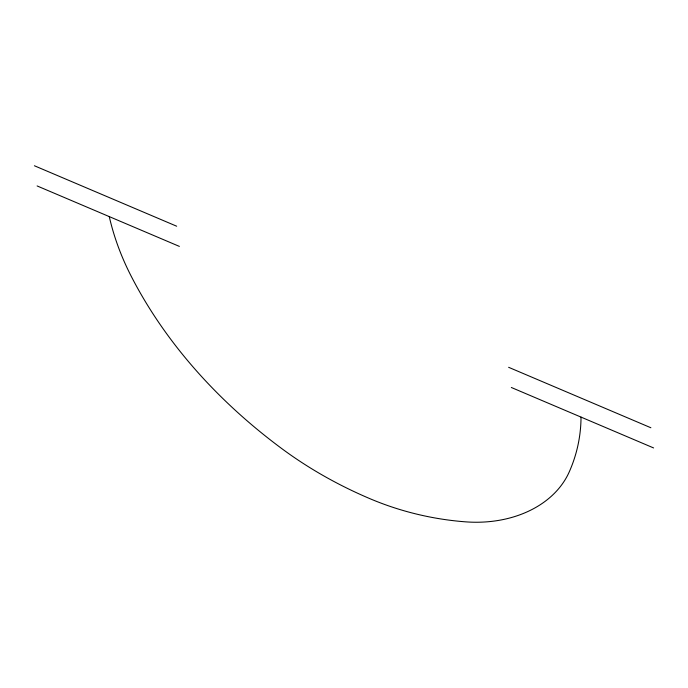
<?xml version="1.0" encoding="UTF-8"?>
<svg xmlns="http://www.w3.org/2000/svg" width="688" height="688" viewBox="0 0 688 688"><rect width="100%" height="100%" fill="white"/><g stroke="black" fill="none" stroke-linecap="round" stroke-linejoin="round"><path stroke-width="1.03" d="M34.4 165.756L176.67 226.214M508.621 367.297L650.882 427.755M37.118 185.941L179.379 246.399M511.33 387.482L653.6 447.94M109.272 216.608A366.102 278.803 11.1 0 0 131.322 276.456A553.083 421.194 11.1 0 0 281.375 448.301A366.102 278.803 11.1 0 0 369.783 498.619A233.757 178.02 11.1 0 0 465.509 521.839A110.854 84.418 11.1 0 0 569.243 471.899A233.757 178.02 11.1 0 0 581.025 417.1"/></g></svg>
